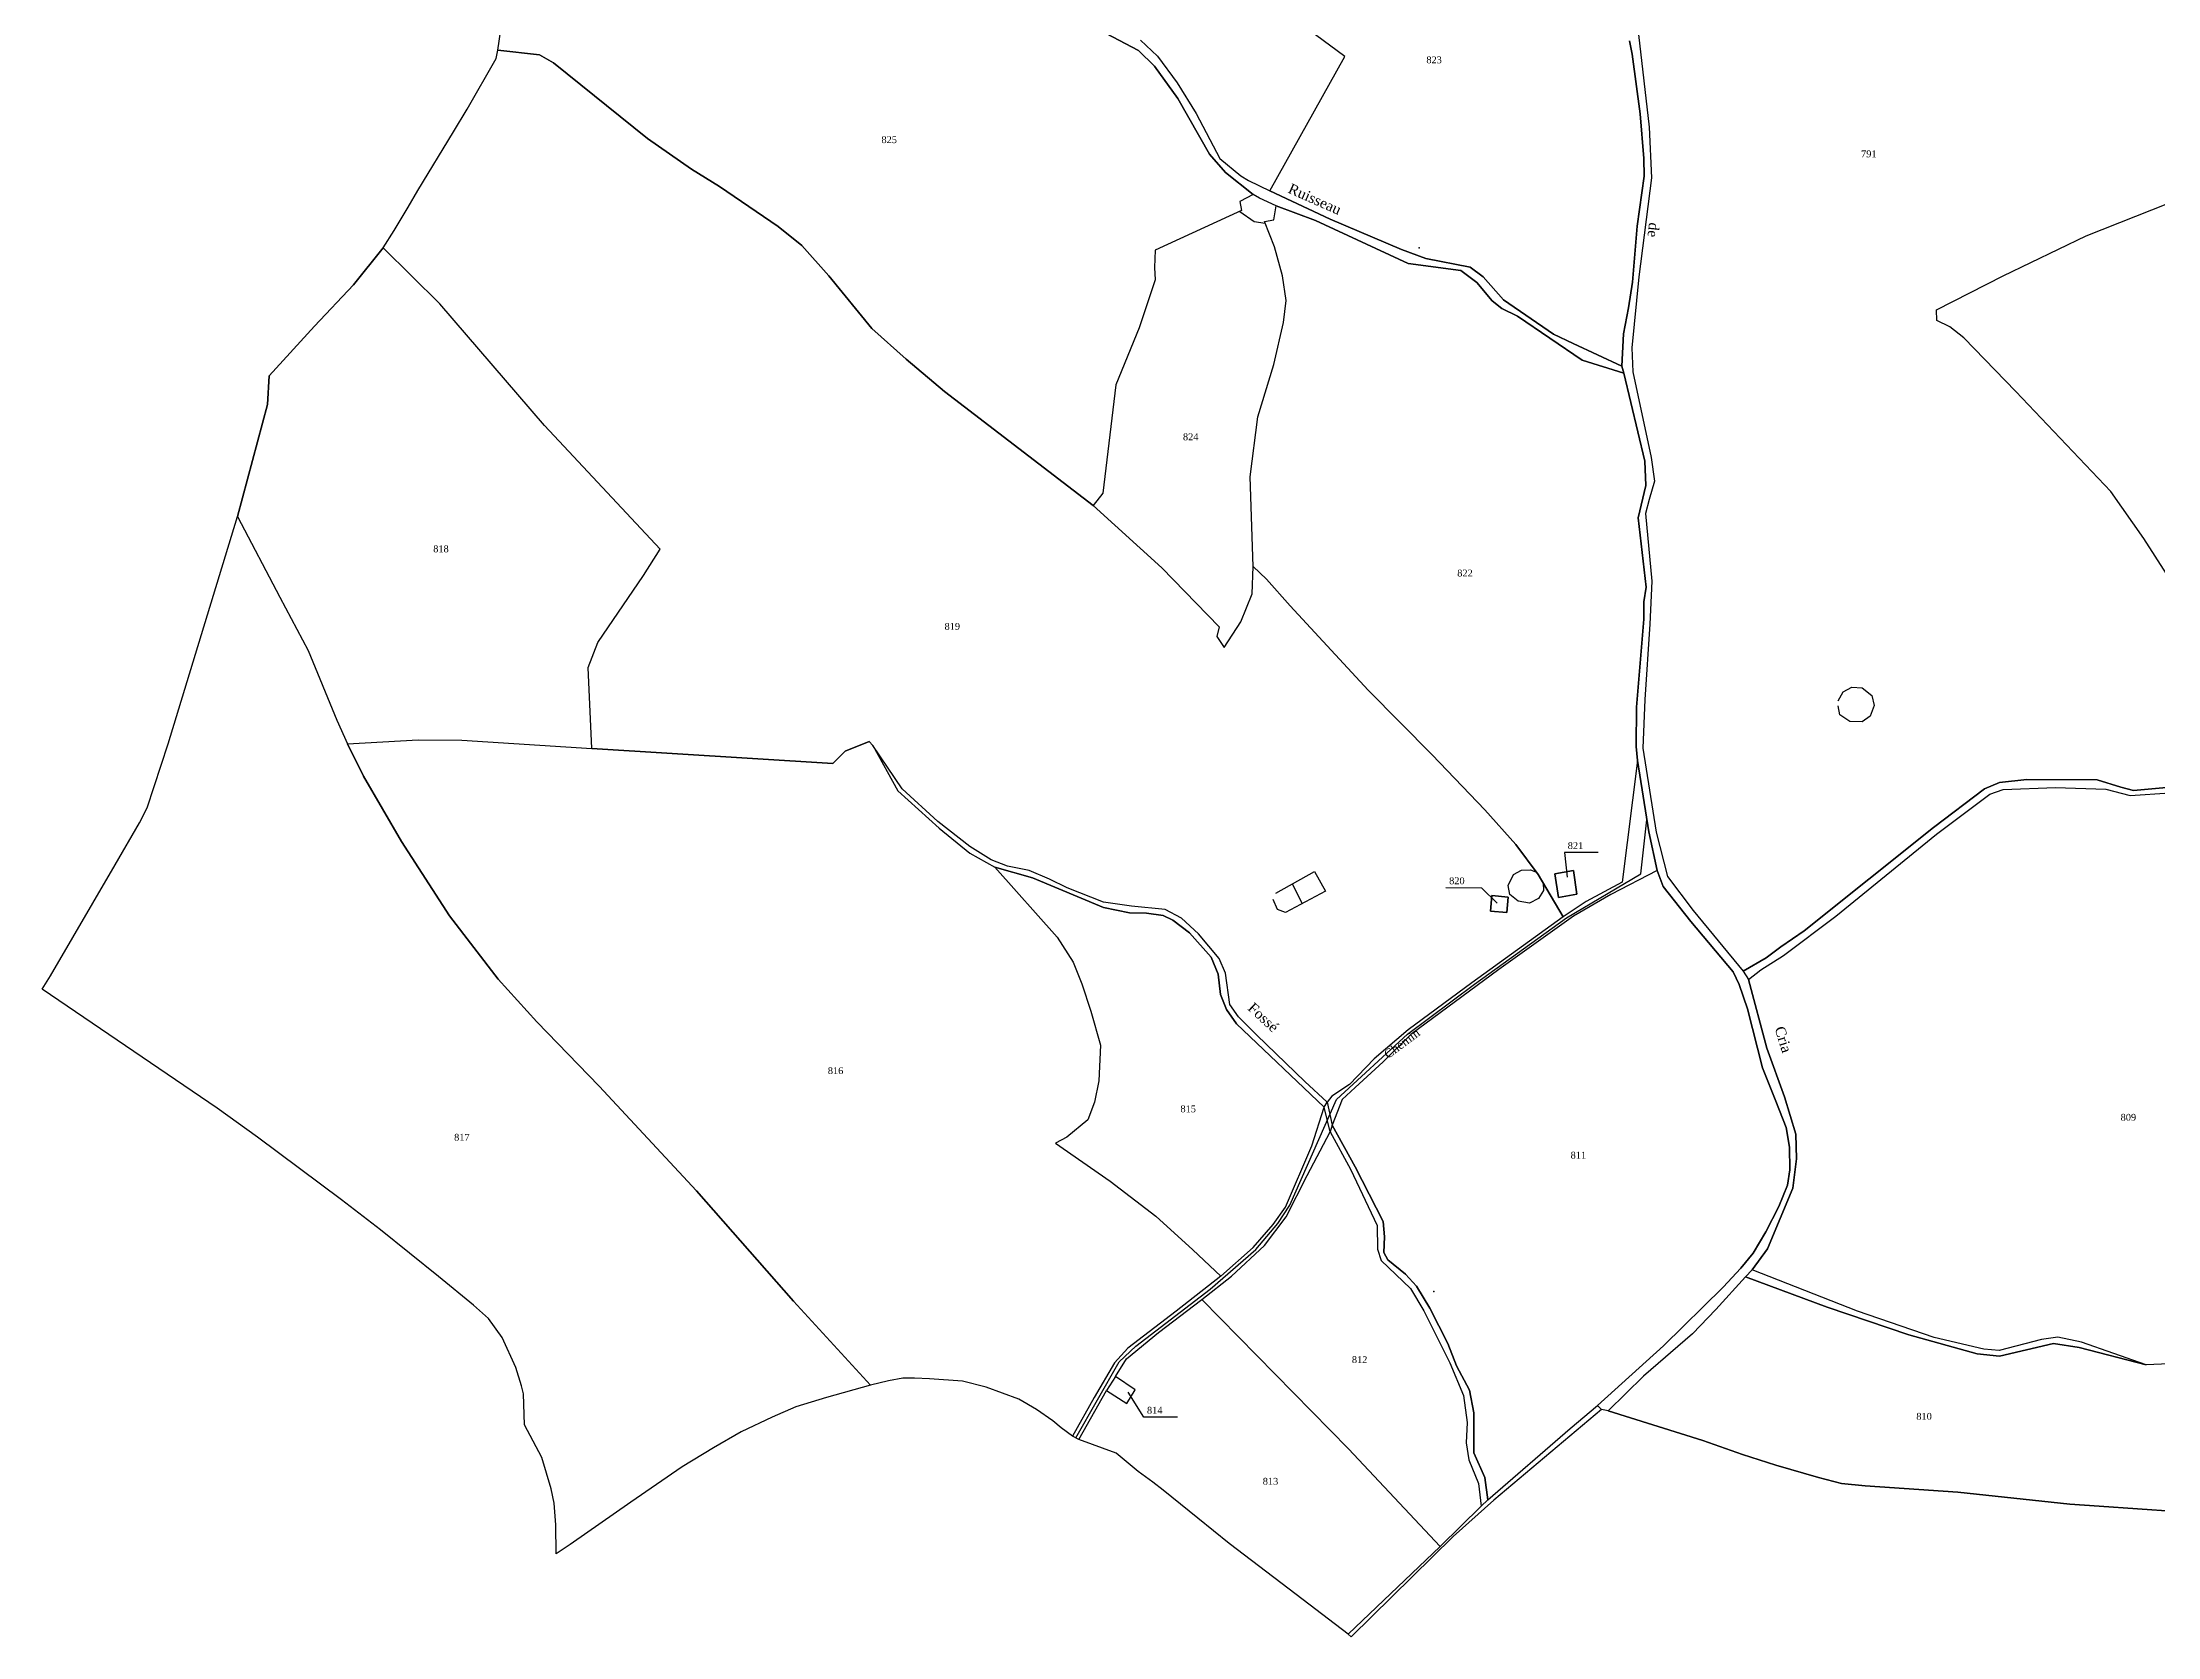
# Model space of a CAD drawing. Extents: x 1206804 to 1210977, y 6152742 to 6157901.
# Drawn here: x 1209683 to 1210301, y 6154044 to 6154510 of the extents above; entities that cross this region are included whole.
import ezdxf

# ---------------------------------------------------------------- set-up
doc = ezdxf.new("R2010")
doc.units = 0
doc.linetypes.add('CONTINU', pattern=[0])
doc.layers.get('0').update_dxf_attribs({"linetype": 'CONTINU'})
for name, color, linetype in [('1FLECHEFL', 7, 'CONTINU'), ('1LIEUDIT', 7, 'CONTINU'), ('1PARCELLE', 7, 'CONTINU'), ('1SUBDSECT', 7, 'CONTINU'), ('1TRONFLUV', 7, 'CONTINU'), ('1TROUPARCELLE', 7, 'CONTINU'), ('1ZONCOMM', 7, 'CONTINU'), ('3BATIDUR', 7, 'CONTINU'), ('3FISCLINE', 7, 'CONTINUOUS'), ('3FLECHEPAR', 7, 'CONTINU'), ('3PARCELLETEX', 7, 'CONTINU'), ('3PONT', 7, 'CONTINU'), ('3TRONFLUVTEX', 7, 'CONTINU'), ('3ZONCOMMTEX', 7, 'CONTINU')]:
    doc.layers.add(name, color=color, linetype=linetype)
doc.styles.get("Standard").update_dxf_attribs({"font": 'Times New Roman'})

# ---------------------------------------------------------------- blocks, each defined once
blk = doc.blocks.new('FLECHRU1')
blk.add_point((0, 0))

msp = doc.modelspace()

# ---------------------------------------------------------------- linework, layer by layer
at = {"layer": '1LIEUDIT'}
for points in [[(1210146.91, 6154510.12), (1210147.63, 6154506.25), (1210150.02, 6154488.82), (1210151.12, 6154475.78), (1210151.15, 6154470.58), (1210149.16, 6154456.04), (1210147.77, 6154439.6), (1210146.64, 6154432.16), (1210145.15, 6154424.51), (1210144.67, 6154415.05), (1210145.19, 6154413.08), (1210151.41, 6154387.36), (1210151.67, 6154380.23), (1210149.43, 6154370.74), (1210151.8, 6154350.45), (1210151.07, 6154346.24), (1210151.09, 6154341.14), (1210148.95, 6154315.41), (1210148.85, 6154303.91), (1210149.25, 6154299.86), (1210152.53, 6154278.97), (1210154.97, 6154267.65), (1210156.76, 6154263.03), (1210164.83, 6154252.76), (1210177.19, 6154238.06), (1210178.99, 6154234.4), (1210181.37, 6154227.29), (1210185.81, 6154210.01), (1210189.71, 6154200.3), (1210192.72, 6154192.6), (1210193.66, 6154186.79), (1210193.76, 6154180.17), (1210193.09, 6154175.71), (1210190.51, 6154169.5), (1210186.7, 6154162.11), (1210183.01, 6154155.84), (1210179.45, 6154151.48), (1210174.22, 6154145.92), (1210156.82, 6154128.72), (1210137.55, 6154111.3), (1210138.73, 6154110.11), (1210107.24, 6154083.62), (1210095.38, 6154073.07), (1210065.54, 6154043.74), (1210064.68, 6154044.46), (1210049.47, 6154056.03), (1210029.85, 6154070.93), (1210020.7, 6154078.4), (1210010.54, 6154086.58), (1210007.61, 6154088.92), (1210003.32, 6154091.98), (1209996.81, 6154097.42), (1209985.91, 6154101.42), (1209984.11, 6154102.39), (1209980.81, 6154104.78), (1209978.3, 6154106.79), (1209973.6, 6154110.1), (1209968.42, 6154113.13), (1209958.87, 6154116.65), (1209951.89, 6154118.4), (1209942.25, 6154119.14), (1209937.9, 6154119.32), (1209934.53, 6154119.29), (1209930.3, 6154118.55), (1209925.02, 6154117.23), (1209912.14, 6154113.67), (1209903.26, 6154110.96), (1209896.33, 6154107.86), (1209887.24, 6154103.6), (1209879.15, 6154098.94), (1209870, 6154093.39), (1209854.96, 6154083.09), (1209837.28, 6154070.65), (1209833.19, 6154067.97), (1209833.06, 6154076.42), (1209832.61, 6154082.76), (1209831.73, 6154086.96), (1209829.01, 6154096.11), (1209823.9, 6154105.67), (1209823.61, 6154114.69), (1209823.05, 6154117.07), (1209821.41, 6154122.43), (1209817.34, 6154131.18), (1209813.34, 6154136.77), (1209808.96, 6154140.63), (1209798.76, 6154148.98), (1209781.79, 6154162.61), (1209770.39, 6154171.44), (1209745.9, 6154189.69), (1209734.04, 6154198.18), (1209682.97, 6154232.97), (1209685.36, 6154236.88), (1209704.26, 6154269.3), (1209711.35, 6154281.58), (1209713.65, 6154285.95), (1209719.74, 6154304.68), (1209727.73, 6154330.93), (1209740.04, 6154371.17), (1209748.76, 6154403.86), (1209749.27, 6154412.21), (1209762.55, 6154426.79), (1209773.93, 6154438.86), (1209782.6, 6154449.71), (1209785.86, 6154454.75), (1209789.92, 6154461.59), (1209792.78, 6154466.45), (1209803.18, 6154483.57), (1209807.13, 6154490.15), (1209815.66, 6154505.04), (1209816.15, 6154507.47), (1209817.95, 6154520.03)], [(1210306.53, 6154080.34), (1210284.12, 6154081.86), (1210275.64, 6154082.51), (1210242.81, 6154086.01), (1210215.79, 6154087.88), (1210208.89, 6154088.51), (1210202.14, 6154090.25), (1210189.7, 6154093.88), (1210179.91, 6154096.98), (1210168.3, 6154101.1), (1210140.63, 6154109.76), (1210138.73, 6154110.11), (1210137.55, 6154111.3), (1210156.82, 6154128.72), (1210174.22, 6154145.92), (1210179.45, 6154151.48), (1210183.01, 6154155.84), (1210186.7, 6154162.11), (1210190.51, 6154169.5), (1210193.09, 6154175.71), (1210193.76, 6154180.17), (1210193.66, 6154186.79), (1210192.72, 6154192.6), (1210189.71, 6154200.3), (1210185.81, 6154210.01), (1210181.37, 6154227.29), (1210178.99, 6154234.4), (1210177.19, 6154238.06), (1210164.83, 6154252.76), (1210156.76, 6154263.03), (1210154.97, 6154267.65), (1210152.53, 6154278.97), (1210149.25, 6154299.86), (1210148.85, 6154303.91), (1210148.95, 6154315.41), (1210151.09, 6154341.14), (1210151.07, 6154346.24), (1210151.8, 6154350.45), (1210149.43, 6154370.74), (1210151.67, 6154380.23), (1210151.41, 6154387.36), (1210145.19, 6154413.08), (1210144.67, 6154415.05), (1210144.67, 6154415.05), (1210145.15, 6154424.51), (1210146.64, 6154432.16), (1210147.77, 6154439.6), (1210149.16, 6154456.04), (1210151.15, 6154470.58), (1210151.12, 6154475.78), (1210150.02, 6154488.82), (1210147.63, 6154506.25), (1210146.91, 6154510.12)]]:
    msp.add_lwpolyline(points, dxfattribs=at)
at = {"layer": '1PARCELLE'}
for points in [[(1210003.99, 6154510.33), (1210008.92, 6154505.64), (1210014.68, 6154497.93), (1210020.19, 6154488.89), (1210027.15, 6154475.74), (1210033.24, 6154470.72), (1210035.5, 6154469.36), (1210041.79, 6154466.35), (1210063.65, 6154505.56), (1210002.23, 6154551.13)], [(1210146.91, 6154510.12), (1210147.63, 6154506.25), (1210150.02, 6154488.82), (1210151.12, 6154475.78), (1210151.15, 6154470.58), (1210149.16, 6154456.04), (1210147.77, 6154439.6), (1210146.64, 6154432.16), (1210145.15, 6154424.51), (1210144.67, 6154415.05), (1210130.45, 6154421.71), (1210124.63, 6154424.47), (1210110.02, 6154434.43), (1210104.1, 6154441.22), (1210100.29, 6154444.02), (1210087.39, 6154446.58), (1210080.24, 6154449.16), (1210059.41, 6154458.09), (1210041.79, 6154466.35), (1210041.79, 6154466.35), (1210063.65, 6154505.56), (1210002.23, 6154551.13)], [(1209978.69, 6154520.31), (1210003.41, 6154507.37), (1210008.09, 6154502.8), (1210014.92, 6154493.27), (1210024.09, 6154477.03), (1210028.8, 6154471.72), (1210036.87, 6154465.23), (1210032.97, 6154463.25), (1210033.48, 6154460.54), (1210008.24, 6154448.94), (1210008.01, 6154443.87), (1210008.25, 6154440.35), (1210003.53, 6154426.27), (1209996.77, 6154409.58), (1209992.98, 6154378.01), (1209990.12, 6154374.37), (1209946.65, 6154407.68), (1209935.46, 6154417.12), (1209925.45, 6154426.12), (1209912.87, 6154441.51), (1209904.93, 6154450.3), (1209898.04, 6154455.93), (1209880.88, 6154467.58), (1209872.74, 6154472.69), (1209859.83, 6154481.58), (1209832.37, 6154503.76), (1209828.34, 6154506.12), (1209816.15, 6154507.47), (1209817.95, 6154520.03)], [(1210149.49, 6154512), (1210152.64, 6154484.89), (1210153.28, 6154470.12), (1210149.59, 6154441.23), (1210147.6, 6154420.48), (1210147.85, 6154413.42), (1210153.18, 6154388.34), (1210154.16, 6154381.47), (1210152.66, 6154376.09), (1210151.61, 6154371.97), (1210153.46, 6154352.23), (1210152.83, 6154339.67), (1210151.38, 6154317.67), (1210150.78, 6154303.43), (1210154.7, 6154278.86), (1210157.97, 6154265.88), (1210165.53, 6154255.97), (1210180.14, 6154238.27), (1210186.79, 6154242.19), (1210191.08, 6154245.4), (1210197.9, 6154250.05), (1210235.77, 6154280.21), (1210250.68, 6154291.58), (1210255, 6154293.44), (1210263, 6154294.31), (1210283.57, 6154294.15), (1210290.53, 6154291.99), (1210294.22, 6154291.06), (1210316.83, 6154293.1)], [(1210308.07, 6154347.83), (1210297.27, 6154364.72), (1210287.55, 6154378.45), (1210259.79, 6154407.72), (1210244.61, 6154423.32), (1210240.51, 6154426.61), (1210236.76, 6154428.46), (1210236.64, 6154431.5), (1210256.1, 6154441.46), (1210280.41, 6154453.17), (1210415.18, 6154506.61)], [(1210308.07, 6154347.83), (1210297.27, 6154364.72), (1210287.55, 6154378.45), (1210259.79, 6154407.72), (1210244.61, 6154423.32), (1210240.51, 6154426.61), (1210236.76, 6154428.46), (1210236.64, 6154431.5), (1210256.1, 6154441.46), (1210280.41, 6154453.17), (1210415.18, 6154506.61)], [(1210304.62, 6154123.52), (1210297.93, 6154123.15), (1210279, 6154129.78), (1210279, 6154129.78), (1210272.04, 6154131.29), (1210267.3, 6154130.6), (1210254.91, 6154127.43), (1210250.47, 6154127.82), (1210235.97, 6154131.23), (1210213.49, 6154138.92), (1210182.78, 6154150.95), (1210187.21, 6154157.07), (1210194.6, 6154174.82), (1210195.69, 6154183.41), (1210195.55, 6154190.61), (1210192.24, 6154201.52), (1210187.05, 6154215.77), (1210181.63, 6154235.8), (1210185.25, 6154238.67), (1210191.87, 6154242.86), (1210207.19, 6154254.31), (1210236.64, 6154278.26), (1210252.18, 6154289.97), (1210256.15, 6154291.31), (1210271.44, 6154291.94), (1210286.09, 6154291.43), (1210293.24, 6154289.61), (1210316.43, 6154291.11)]]:
    msp.add_lwpolyline(points, dxfattribs=at)
for points in [[(1210052.02, 6154206.01), (1210037.92, 6154219.52), (1210032.57, 6154224.89), (1210030.04, 6154228.51), (1210028.78, 6154237.69), (1210026.95, 6154241.97), (1210020.88, 6154249.17), (1210015.91, 6154253.76), (1210011.17, 6154256.31), (1210001.37, 6154257.21), (1209993.11, 6154258.43), (1209982.54, 6154262.58), (1209977.37, 6154265.19), (1209971.45, 6154267.63), (1209965.07, 6154268.96), (1209960.34, 6154270.79), (1209954.05, 6154274.65), (1209944.68, 6154281.98), (1209934.28, 6154291.55), (1209925.72, 6154304.24), (1209924.66, 6154305.38), (1209917.67, 6154302.55), (1209913.99, 6154298.93), (1209843.62, 6154303.29), (1209842.52, 6154327.04), (1209845.35, 6154334.28), (1209858.7, 6154353.85), (1209863.52, 6154361.58), (1209829.72, 6154397.78), (1209799.13, 6154433.26), (1209782.6, 6154449.71), (1209785.86, 6154454.75), (1209789.92, 6154461.59), (1209792.78, 6154466.45), (1209803.18, 6154483.57), (1209807.13, 6154490.15), (1209815.66, 6154505.04), (1209816.15, 6154507.47), (1209828.34, 6154506.12), (1209832.37, 6154503.76), (1209859.83, 6154481.58), (1209872.74, 6154472.69), (1209880.88, 6154467.58), (1209898.04, 6154455.93), (1209904.93, 6154450.3), (1209912.87, 6154441.51), (1209925.45, 6154426.12), (1209935.46, 6154417.12), (1209946.65, 6154407.68), (1209990.12, 6154374.37), (1210010.19, 6154356.13), (1210027, 6154338.85), (1210026.25, 6154336.04), (1210028.45, 6154332.87), (1210033.3, 6154340.4), (1210036.62, 6154348.54), (1210036.89, 6154356.49), (1210040.76, 6154352.79), (1210047.69, 6154345.08), (1210070.48, 6154320.34), (1210089.2, 6154301.52), (1210104.65, 6154285.41), (1210113.71, 6154275.25), (1210120.23, 6154266.52), (1210127.46, 6154254.14), (1210100.76, 6154234.84), (1210082.18, 6154221.11), (1210072.22, 6154212.64), (1210065.03, 6154205.11), (1210059.86, 6154201.74), (1210058.5, 6154200.01), (1210052.02, 6154206.01)], [(1210036.89, 6154356.49), (1210036.01, 6154382.73), (1210038.29, 6154400.32), (1210042.9, 6154415.52), (1210045.73, 6154427.8), (1210046.52, 6154434.27), (1210045.43, 6154441.52), (1210043.11, 6154449.97), (1210040.17, 6154457.41), (1210042.96, 6154457.84), (1210043.62, 6154461.98), (1210038.77, 6154464.2), (1210036.87, 6154465.23), (1210032.97, 6154463.25), (1210033.48, 6154460.54), (1210008.24, 6154448.94), (1210008.01, 6154443.87), (1210008.25, 6154440.35), (1210003.53, 6154426.27), (1209996.77, 6154409.58), (1209992.98, 6154378.01), (1209990.12, 6154374.37), (1210010.19, 6154356.13), (1210027, 6154338.85), (1210026.25, 6154336.04), (1210028.45, 6154332.87), (1210033.3, 6154340.4), (1210036.62, 6154348.54), (1210036.89, 6154356.49)], [(1210120.23, 6154266.52), (1210113.71, 6154275.25), (1210104.65, 6154285.41), (1210089.2, 6154301.52), (1210070.48, 6154320.34), (1210047.69, 6154345.08), (1210040.76, 6154352.79), (1210036.89, 6154356.49), (1210036.01, 6154382.73), (1210038.29, 6154400.32), (1210042.9, 6154415.52), (1210045.73, 6154427.8), (1210046.52, 6154434.27), (1210045.43, 6154441.52), (1210043.11, 6154449.97), (1210040.17, 6154457.41), (1210042.96, 6154457.84), (1210043.62, 6154461.98), (1210055.14, 6154457.7), (1210082.18, 6154445.13), (1210097.58, 6154443), (1210102.29, 6154439.54), (1210106.77, 6154434.21), (1210109.61, 6154431.91), (1210114.16, 6154429.67), (1210133.05, 6154416.88), (1210145.19, 6154413.08), (1210151.41, 6154387.36), (1210151.67, 6154380.23), (1210149.43, 6154370.74), (1210151.8, 6154350.45), (1210151.07, 6154346.24), (1210151.09, 6154341.14), (1210148.95, 6154315.41), (1210148.85, 6154303.91), (1210149.25, 6154299.86), (1210144.72, 6154264.31), (1210134.25, 6154258.62), (1210127.46, 6154254.14), (1210120.23, 6154266.52)], [(1209782.6, 6154449.71), (1209773.93, 6154438.86), (1209762.55, 6154426.79), (1209749.27, 6154412.21), (1209748.76, 6154403.86), (1209740.04, 6154371.17), (1209752.37, 6154347.55), (1209760.63, 6154331.94), (1209769.02, 6154311.62), (1209772.15, 6154304.7), (1209792.83, 6154305.82), (1209805.61, 6154305.81), (1209843.62, 6154303.29), (1209842.52, 6154327.04), (1209845.35, 6154334.28), (1209858.7, 6154353.85), (1209863.52, 6154361.58), (1209829.72, 6154397.78), (1209799.13, 6154433.26), (1209782.6, 6154449.71)], [(1209925.02, 6154117.23), (1209912.14, 6154113.67), (1209903.26, 6154110.96), (1209896.33, 6154107.86), (1209887.24, 6154103.6), (1209879.15, 6154098.94), (1209870, 6154093.39), (1209854.96, 6154083.09), (1209837.28, 6154070.65), (1209833.19, 6154067.97), (1209833.06, 6154076.42), (1209832.61, 6154082.76), (1209831.73, 6154086.96), (1209829.01, 6154096.11), (1209823.9, 6154105.67), (1209823.61, 6154114.69), (1209823.05, 6154117.07), (1209821.41, 6154122.43), (1209817.34, 6154131.18), (1209813.34, 6154136.77), (1209808.96, 6154140.63), (1209798.76, 6154148.98), (1209781.79, 6154162.61), (1209770.39, 6154171.44), (1209745.9, 6154189.69), (1209734.04, 6154198.18), (1209682.97, 6154232.97), (1209685.36, 6154236.88), (1209704.26, 6154269.3), (1209711.35, 6154281.58), (1209713.65, 6154285.95), (1209719.74, 6154304.68), (1209727.73, 6154330.93), (1209740.04, 6154371.17), (1209752.37, 6154347.55), (1209760.63, 6154331.94), (1209769.02, 6154311.62), (1209772.15, 6154304.7), (1209776.89, 6154295.21), (1209787.99, 6154276.18), (1209801.94, 6154254.47), (1209816.24, 6154235.93), (1209827.49, 6154223.42), (1209845.77, 6154204.6), (1209874.14, 6154174.09), (1209902.54, 6154141.76), (1209925.02, 6154117.23)], [(1209984.11, 6154102.39), (1209980.81, 6154104.78), (1209978.3, 6154106.79), (1209973.6, 6154110.1), (1209968.42, 6154113.13), (1209958.87, 6154116.65), (1209951.89, 6154118.4), (1209942.25, 6154119.14), (1209937.9, 6154119.32), (1209934.53, 6154119.29), (1209930.3, 6154118.55), (1209925.02, 6154117.23), (1209902.54, 6154141.76), (1209874.14, 6154174.09), (1209845.77, 6154204.6), (1209827.49, 6154223.42), (1209816.24, 6154235.93), (1209801.94, 6154254.47), (1209787.99, 6154276.18), (1209776.89, 6154295.21), (1209772.15, 6154304.7), (1209792.83, 6154305.82), (1209805.61, 6154305.81), (1209843.62, 6154303.29), (1209913.99, 6154298.93), (1209917.67, 6154302.55), (1209924.66, 6154305.38), (1209925.72, 6154304.24), (1209933.05, 6154291), (1209945.15, 6154280.07), (1209954.06, 6154272.75), (1209961.37, 6154268.65), (1209979.63, 6154248.16), (1209984.3, 6154240.91), (1209986.83, 6154234.55), (1209989.43, 6154226.6), (1209992.29, 6154216.65), (1209991.74, 6154206.23), (1209990.54, 6154200), (1209988.59, 6154194.78), (1209982.46, 6154189.78), (1209979.1, 6154188.03), (1209995.08, 6154176.91), (1210008.41, 6154166.69), (1210019.22, 6154156.84), (1210027.48, 6154149.16), (1210014.43, 6154138.84), (1210000.21, 6154128.05), (1209996.37, 6154123.77), (1209990.42, 6154113.61), (1209984.11, 6154102.39)], [(1209961.37, 6154268.65), (1209979.63, 6154248.16), (1209984.3, 6154240.91), (1209986.83, 6154234.55), (1209989.43, 6154226.6), (1209992.29, 6154216.65), (1209991.74, 6154206.23), (1209990.54, 6154200), (1209988.59, 6154194.78), (1209982.46, 6154189.78), (1209979.1, 6154188.03), (1209995.08, 6154176.91), (1210008.41, 6154166.69), (1210019.22, 6154156.84), (1210027.48, 6154149.16), (1210036.94, 6154157.49), (1210042.78, 6154164.25), (1210046.36, 6154169.29), (1210054.02, 6154187.21), (1210057.61, 6154198.53), (1210032.02, 6154222.9), (1210029.08, 6154227.09), (1210027.36, 6154231.44), (1210026.63, 6154237.41), (1210024.63, 6154242.31), (1210018.3, 6154249.45), (1210013.41, 6154253.12), (1210010.62, 6154254.57), (1210005.74, 6154255.21), (1210000.75, 6154255.29), (1209993.19, 6154256.89), (1209972.42, 6154265.57), (1209961.37, 6154268.65)], [(1210156.76, 6154263.03), (1210154.97, 6154267.65), (1210141.39, 6154260.66), (1210130.52, 6154254.37), (1210108.67, 6154238.75), (1210083.02, 6154219.75), (1210074.93, 6154211.75), (1210066.66, 6154204.21), (1210062.94, 6154200.7), (1210060.02, 6154193.25), (1210066.75, 6154181.08), (1210074.87, 6154165.12), (1210075.27, 6154160.63), (1210075.12, 6154156.02), (1210076.27, 6154153.89), (1210081.39, 6154149.7), (1210084.68, 6154146.15), (1210088.5, 6154139.74), (1210093.76, 6154129.44), (1210096.3, 6154122.94), (1210100.16, 6154115.81), (1210101.41, 6154109.17), (1210101.43, 6154097.45), (1210104.59, 6154090.25), (1210105.47, 6154083.76), (1210129.51, 6154104.58), (1210137.55, 6154111.3), (1210156.82, 6154128.72), (1210174.22, 6154145.92), (1210179.45, 6154151.48), (1210183.01, 6154155.84), (1210186.7, 6154162.11), (1210190.51, 6154169.5), (1210193.09, 6154175.71), (1210193.76, 6154180.17), (1210193.66, 6154186.79), (1210192.72, 6154192.6), (1210189.71, 6154200.3), (1210185.81, 6154210.01), (1210181.37, 6154227.29), (1210178.99, 6154234.4), (1210177.19, 6154238.06), (1210164.83, 6154252.76), (1210156.76, 6154263.03)], [(1210125.03, 6154266.68), (1210130.52, 6154267.65), (1210131.45, 6154260.75), (1210126.12, 6154259.75), (1210125.03, 6154266.68)], [(1210111.41, 6154259.85), (1210106.65, 6154260.39), (1210106.25, 6154255.8), (1210110.99, 6154255.41), (1210111.41, 6154259.85)], [(1210091.54, 6154070.1), (1210064.76, 6154098.62), (1210021.92, 6154142.26), (1210030.51, 6154149.07), (1210040.21, 6154158.05), (1210046.57, 6154166.43), (1210052.72, 6154178.5), (1210059.35, 6154191.34), (1210065.3, 6154180.43), (1210073.1, 6154163.88), (1210073.22, 6154157.03), (1210074.33, 6154153.73), (1210082.88, 6154145.47), (1210086.81, 6154138.98), (1210094.34, 6154123.82), (1210098.39, 6154114.26), (1210099.48, 6154106.31), (1210099.18, 6154100.43), (1210099.91, 6154095.42), (1210102.77, 6154088.49), (1210103.55, 6154081.85), (1210091.54, 6154070.1)], [(1210140.63, 6154109.76), (1210168.3, 6154101.1), (1210179.91, 6154096.98), (1210189.7, 6154093.88), (1210202.14, 6154090.25), (1210208.89, 6154088.51), (1210215.79, 6154087.88), (1210242.81, 6154086.01), (1210275.64, 6154082.51), (1210284.12, 6154081.86), (1210306.53, 6154080.34), (1210304.62, 6154123.52), (1210297.93, 6154123.15), (1210278.37, 6154128.25), (1210270.81, 6154129.39), (1210255.02, 6154125.76), (1210248.52, 6154126.44), (1210228.52, 6154131.94), (1210204.63, 6154140.09), (1210180.76, 6154148.87), (1210172.17, 6154139.4), (1210165.33, 6154132.25), (1210151.01, 6154119.93), (1210140.63, 6154109.76)], [(1210064.68, 6154044.46), (1210049.47, 6154056.03), (1210029.85, 6154070.93), (1210020.7, 6154078.4), (1210010.54, 6154086.58), (1210007.61, 6154088.92), (1210003.32, 6154091.98), (1209996.81, 6154097.42), (1209985.91, 6154101.42), (1209994.05, 6154115.65), (1209999.94, 6154111.9), (1210002.39, 6154115.89), (1209996.68, 6154119.8), (1209999.89, 6154124.92), (1210009.24, 6154132.63), (1210021.92, 6154142.26), (1210064.76, 6154098.62), (1210091.54, 6154070.1), (1210064.68, 6154044.46)], [(1209994.05, 6154115.65), (1209999.94, 6154111.9), (1210002.39, 6154115.89), (1209996.68, 6154119.8), (1209994.05, 6154115.65)]]:
    msp.add_lwpolyline(points, close=True, dxfattribs=at)
at = {"layer": '1SUBDSECT'}
msp.add_lwpolyline([(1210306.53, 6154080.34), (1210284.12, 6154081.86), (1210275.64, 6154082.51), (1210242.81, 6154086.01), (1210215.79, 6154087.88), (1210208.89, 6154088.51), (1210202.14, 6154090.25), (1210189.7, 6154093.88), (1210179.91, 6154096.98), (1210168.3, 6154101.1), (1210140.63, 6154109.76), (1210138.73, 6154110.11), (1210107.24, 6154083.62), (1210095.38, 6154073.07), (1210065.54, 6154043.74), (1210064.68, 6154044.46), (1210049.47, 6154056.03), (1210029.85, 6154070.93), (1210020.7, 6154078.4), (1210010.54, 6154086.58), (1210007.61, 6154088.92), (1210003.32, 6154091.98), (1209996.81, 6154097.42), (1209985.91, 6154101.42), (1209984.11, 6154102.39), (1209980.81, 6154104.78), (1209978.3, 6154106.79), (1209973.6, 6154110.1), (1209968.42, 6154113.13), (1209958.87, 6154116.65), (1209951.89, 6154118.4), (1209942.25, 6154119.14), (1209937.9, 6154119.32), (1209934.53, 6154119.29), (1209930.3, 6154118.55), (1209925.02, 6154117.23), (1209912.14, 6154113.67), (1209903.26, 6154110.96), (1209896.33, 6154107.86), (1209887.24, 6154103.6), (1209879.15, 6154098.94), (1209870, 6154093.39), (1209854.96, 6154083.09), (1209837.28, 6154070.65), (1209833.19, 6154067.97), (1209833.06, 6154076.42), (1209832.61, 6154082.76), (1209831.73, 6154086.96), (1209829.01, 6154096.11), (1209823.9, 6154105.67), (1209823.61, 6154114.69), (1209823.05, 6154117.07), (1209821.41, 6154122.43), (1209817.34, 6154131.18), (1209813.34, 6154136.77), (1209808.96, 6154140.63), (1209798.76, 6154148.98), (1209781.79, 6154162.61), (1209770.39, 6154171.44), (1209745.9, 6154189.69), (1209734.04, 6154198.18), (1209682.97, 6154232.97), (1209685.36, 6154236.88), (1209704.26, 6154269.3), (1209711.35, 6154281.58), (1209713.65, 6154285.95), (1209719.74, 6154304.68), (1209727.73, 6154330.93), (1209740.04, 6154371.17), (1209748.76, 6154403.86), (1209749.27, 6154412.21), (1209762.55, 6154426.79), (1209773.93, 6154438.86), (1209782.6, 6154449.71), (1209785.86, 6154454.75), (1209789.92, 6154461.59), (1209792.78, 6154466.45), (1209803.18, 6154483.57), (1209807.13, 6154490.15), (1209815.66, 6154505.04), (1209816.15, 6154507.47), (1209817.95, 6154520.03)], dxfattribs=at)
at = {"layer": '1TRONFLUV'}
for points in [[(1210003.99, 6154510.33), (1210008.92, 6154505.64), (1210014.68, 6154497.93), (1210020.19, 6154488.89), (1210027.15, 6154475.74), (1210033.24, 6154470.72), (1210035.5, 6154469.36), (1210041.79, 6154466.35), (1210059.41, 6154458.09), (1210080.24, 6154449.16), (1210087.39, 6154446.58), (1210100.29, 6154444.02), (1210104.1, 6154441.22), (1210110.02, 6154434.43), (1210124.63, 6154424.47), (1210130.45, 6154421.71), (1210144.67, 6154415.05), (1210144.67, 6154415.05), (1210145.19, 6154413.08), (1210133.05, 6154416.88), (1210114.16, 6154429.67), (1210109.61, 6154431.91), (1210106.77, 6154434.21), (1210102.29, 6154439.54), (1210097.58, 6154443), (1210082.18, 6154445.13), (1210055.14, 6154457.7), (1210043.62, 6154461.98), (1210038.77, 6154464.2), (1210036.87, 6154465.23), (1210028.8, 6154471.72), (1210024.09, 6154477.03), (1210014.92, 6154493.27), (1210008.09, 6154502.8), (1210003.41, 6154507.37), (1209978.69, 6154520.31)], [(1210149.49, 6154512), (1210152.64, 6154484.89), (1210153.28, 6154470.12), (1210149.59, 6154441.23), (1210147.6, 6154420.48), (1210147.85, 6154413.42), (1210153.18, 6154388.34), (1210154.16, 6154381.47), (1210152.66, 6154376.09), (1210151.61, 6154371.97), (1210153.46, 6154352.23), (1210152.83, 6154339.67), (1210151.38, 6154317.67), (1210150.78, 6154303.43), (1210154.7, 6154278.86), (1210157.97, 6154265.88), (1210165.53, 6154255.97), (1210180.14, 6154238.27), (1210181.63, 6154235.8), (1210187.05, 6154215.77), (1210192.24, 6154201.52), (1210195.55, 6154190.61), (1210195.69, 6154183.41), (1210194.6, 6154174.82), (1210187.21, 6154157.07), (1210182.78, 6154150.95), (1210180.76, 6154148.87), (1210172.17, 6154139.4), (1210165.33, 6154132.25), (1210151.01, 6154119.93), (1210140.63, 6154109.76), (1210138.73, 6154110.11), (1210107.24, 6154083.62), (1210095.38, 6154073.07), (1210065.54, 6154043.74), (1210064.68, 6154044.46), (1210091.54, 6154070.1), (1210103.55, 6154081.85), (1210105.47, 6154083.76), (1210105.47, 6154083.76), (1210129.51, 6154104.58), (1210137.55, 6154111.3), (1210156.82, 6154128.72), (1210174.22, 6154145.92), (1210179.45, 6154151.48), (1210183.01, 6154155.84), (1210186.7, 6154162.11), (1210190.51, 6154169.5), (1210193.09, 6154175.71), (1210193.76, 6154180.17), (1210193.66, 6154186.79), (1210192.72, 6154192.6), (1210189.71, 6154200.3), (1210185.81, 6154210.01), (1210181.37, 6154227.29), (1210178.99, 6154234.4), (1210177.19, 6154238.06), (1210164.83, 6154252.76), (1210156.76, 6154263.03), (1210154.97, 6154267.65), (1210152.53, 6154278.97), (1210149.25, 6154299.86), (1210148.85, 6154303.91), (1210148.95, 6154315.41), (1210151.09, 6154341.14), (1210151.07, 6154346.24), (1210151.8, 6154350.45), (1210149.43, 6154370.74), (1210151.67, 6154380.23), (1210151.41, 6154387.36), (1210145.19, 6154413.08), (1210144.67, 6154415.05), (1210145.15, 6154424.51), (1210146.64, 6154432.16), (1210147.77, 6154439.6), (1210149.16, 6154456.04), (1210151.15, 6154470.58), (1210151.12, 6154475.78), (1210150.02, 6154488.82), (1210147.63, 6154506.25), (1210146.91, 6154510.12)], [(1210316.83, 6154293.1), (1210294.22, 6154291.06), (1210290.53, 6154291.99), (1210283.57, 6154294.15), (1210263, 6154294.31), (1210255, 6154293.44), (1210250.68, 6154291.58), (1210235.77, 6154280.21), (1210197.9, 6154250.05), (1210191.08, 6154245.4), (1210186.79, 6154242.19), (1210180.14, 6154238.27), (1210181.63, 6154235.8), (1210181.63, 6154235.8), (1210185.25, 6154238.67), (1210191.87, 6154242.86), (1210207.19, 6154254.31), (1210236.64, 6154278.26), (1210252.18, 6154289.97), (1210256.15, 6154291.31), (1210271.44, 6154291.94), (1210286.09, 6154291.43), (1210293.24, 6154289.61), (1210316.43, 6154291.11)]]:
    msp.add_lwpolyline(points, dxfattribs=at)
for points in [[(1209925.72, 6154304.24), (1209933.05, 6154291), (1209945.15, 6154280.07), (1209954.06, 6154272.75), (1209961.37, 6154268.65), (1209972.42, 6154265.57), (1209993.19, 6154256.89), (1210000.75, 6154255.29), (1210005.74, 6154255.21), (1210010.62, 6154254.57), (1210013.41, 6154253.12), (1210018.3, 6154249.45), (1210024.63, 6154242.31), (1210026.63, 6154237.41), (1210027.36, 6154231.44), (1210029.08, 6154227.09), (1210032.02, 6154222.9), (1210057.61, 6154198.53), (1210058.5, 6154200.01), (1210052.02, 6154206.01), (1210037.92, 6154219.52), (1210032.57, 6154224.89), (1210030.04, 6154228.51), (1210028.78, 6154237.69), (1210026.95, 6154241.97), (1210020.88, 6154249.17), (1210015.91, 6154253.76), (1210011.17, 6154256.31), (1210001.37, 6154257.21), (1209993.11, 6154258.43), (1209982.54, 6154262.58), (1209977.37, 6154265.19), (1209971.45, 6154267.63), (1209965.07, 6154268.96), (1209960.34, 6154270.79), (1209954.05, 6154274.65), (1209944.68, 6154281.98), (1209934.28, 6154291.55), (1209925.72, 6154304.24)], [(1210103.55, 6154081.85), (1210105.47, 6154083.76), (1210104.59, 6154090.25), (1210101.43, 6154097.45), (1210101.41, 6154109.17), (1210100.16, 6154115.81), (1210096.3, 6154122.94), (1210093.76, 6154129.44), (1210088.5, 6154139.74), (1210084.68, 6154146.15), (1210081.39, 6154149.7), (1210076.27, 6154153.89), (1210075.12, 6154156.02), (1210075.27, 6154160.63), (1210074.87, 6154165.12), (1210066.75, 6154181.08), (1210060.02, 6154193.25), (1210059.35, 6154191.34), (1210065.3, 6154180.43), (1210073.1, 6154163.88), (1210073.22, 6154157.03), (1210074.33, 6154153.73), (1210082.88, 6154145.47), (1210086.81, 6154138.98), (1210094.34, 6154123.82), (1210098.39, 6154114.26), (1210099.48, 6154106.31), (1210099.18, 6154100.43), (1210099.91, 6154095.42), (1210102.77, 6154088.49), (1210103.55, 6154081.85)], [(1210180.76, 6154148.87), (1210204.63, 6154140.09), (1210228.52, 6154131.94), (1210248.52, 6154126.44), (1210255.02, 6154125.76), (1210270.81, 6154129.39), (1210278.37, 6154128.25), (1210297.93, 6154123.15), (1210279, 6154129.78), (1210272.04, 6154131.29), (1210267.3, 6154130.6), (1210254.91, 6154127.43), (1210250.47, 6154127.82), (1210235.97, 6154131.23), (1210213.49, 6154138.92), (1210182.78, 6154150.95), (1210180.76, 6154148.87)]]:
    msp.add_lwpolyline(points, close=True, dxfattribs=at)
at = {"layer": '1TROUPARCELLE'}
for points in [[(1210125.03, 6154266.68), (1210130.52, 6154267.65), (1210131.45, 6154260.75), (1210126.12, 6154259.75), (1210125.03, 6154266.68)], [(1210106.25, 6154255.8), (1210106.65, 6154260.39), (1210111.41, 6154259.85), (1210110.99, 6154255.41), (1210106.25, 6154255.8)]]:
    msp.add_lwpolyline(points, close=True, dxfattribs=at)
at = {"layer": '1ZONCOMM'}
msp.add_lwpolyline([(1209985.05, 6154101.89), (1209997.73, 6154124.03), (1210002.61, 6154128.65), (1210024.37, 6154145.29), (1210037.7, 6154156.91), (1210044.07, 6154164.55), (1210047.61, 6154169.88), (1210061.22, 6154200.75), (1210081.96, 6154219.88), (1210101.62, 6154234.48), (1210128.47, 6154253.82), (1210150.24, 6154266.73), (1210151.98, 6154282.53)], dxfattribs=at)
at = {"layer": '3BATIDUR'}
for points in [[(1210125.03, 6154266.68), (1210126.12, 6154259.75), (1210131.45, 6154260.75), (1210130.52, 6154267.65), (1210125.03, 6154266.68)], [(1210106.65, 6154260.39), (1210106.25, 6154255.8), (1210110.99, 6154255.41), (1210111.41, 6154259.85), (1210106.65, 6154260.39)], [(1209996.68, 6154119.8), (1209994.05, 6154115.65), (1209999.94, 6154111.9), (1210002.39, 6154115.89), (1209996.68, 6154119.8)]]:
    msp.add_lwpolyline(points, close=True, dxfattribs=at)
at = {"layer": '3FISCLINE'}
for points in [[(1210033.02, 6154460.33), (1210037.14, 6154457.4), (1210040.37, 6154456.89)], [(1210207.91, 6154317.25), (1210209.39, 6154319.94), (1210211.88, 6154321.3), (1210214.93, 6154321.05), (1210217.76, 6154318.78), (1210218.4, 6154315.94), (1210217.28, 6154312.76), (1210214.93, 6154311.15), (1210211.29, 6154311.23), (1210208.37, 6154313.2), (1210207.92, 6154315.84)], [(1210121.67, 6154264.07), (1210121.77, 6154261.86), (1210120.27, 6154259.45), (1210117.64, 6154258.16), (1210114.37, 6154258.74), (1210111.89, 6154260.62), (1210111.39, 6154263.27), (1210112.98, 6154266.48), (1210115.33, 6154267.78), (1210117.91, 6154267.92), (1210119.75, 6154267.17)], [(1210043.56, 6154261.06), (1210054.83, 6154267.42), (1210058.04, 6154261.68), (1210046.33, 6154255.44), (1210043.99, 6154256.26), (1210042.77, 6154259.16)], [(1210048.32, 6154263.75), (1210051.21, 6154258.03)]]:
    msp.add_lwpolyline(points, dxfattribs=at)
at = {"layer": '3FLECHEPAR'}
for points in [[(1210137.7, 6154272.92), (1210127.91, 6154272.94), (1210128.7, 6154265.72)], [(1210093.25, 6154262.67), (1210103.6, 6154262.65), (1210108.18, 6154258.17)], [(1210014.73, 6154107.9), (1210004.93, 6154107.92), (1210000.33, 6154115.23)]]:
    msp.add_lwpolyline(points, dxfattribs=at)
at = {"layer": '3PONT'}
msp.add_lwpolyline([(1210057.61, 6154198.53), (1210058.5, 6154200.01), (1210060.02, 6154193.25), (1210059.35, 6154191.34), (1210057.61, 6154198.53)], close=True, dxfattribs=at)

# ---------------------------------------------------------------- block references
at = {"layer": '1FLECHEFL'}
for p, rotation in [((1210085.38, 6154449.64), 347.7), ((1210089.74, 6154144.64), 296.7)]:
    msp.add_blockref('FLECHRU1', p, dxfattribs=dict(at, rotation=rotation))

# ---------------------------------------------------------------- texts
at = {"layer": '3PARCELLETEX'}
for s, p in [('823', (1210087.52, 6154503.61)), ('825', (1209928.24, 6154480.27)), ('791', (1210214.57, 6154476.14)), ('824', (1210016.37, 6154393.43)), ('818', (1209797.23, 6154360.7)), ('822', (1210096.54, 6154353.61)), ('819', (1209946.68, 6154338.02)), ('821', (1210128.83, 6154273.94)), ('820', (1210094.17, 6154263.67)), ('816', (1209912.57, 6154208.18)), ('815', (1210015.63, 6154197.02)), ('809', (1210290.44, 6154194.55)), ('817', (1209803.34, 6154188.71)), ('811', (1210129.68, 6154183.48)), ('812', (1210065.74, 6154123.73)), ('814', (1210005.85, 6154108.92)), ('810', (1210230.73, 6154107.15)), ('813', (1210039.69, 6154088.16))]:
    msp.add_text(s, height=2, dxfattribs=at).set_placement(p)
at = {"layer": '3TRONFLUVTEX'}
for s, rotation, p in [('Ruisseau', 336.1, (1210046.83, 6154465.87)), ('de', 264, (1210152.6, 6154457.16)), ('Fossé', 317.1, (1210035.07, 6154227.18)), ('Cria', 286.9, (1210189.29, 6154221.58))]:
    msp.add_text(s, height=3, rotation=rotation, dxfattribs=at).set_placement(p)
at = {"layer": '3ZONCOMMTEX'}
msp.add_text('Chemin', height=2.5, rotation=36.6, dxfattribs=at).set_placement((1210076.32, 6154212.56))

doc.saveas('drawing.dxf')
